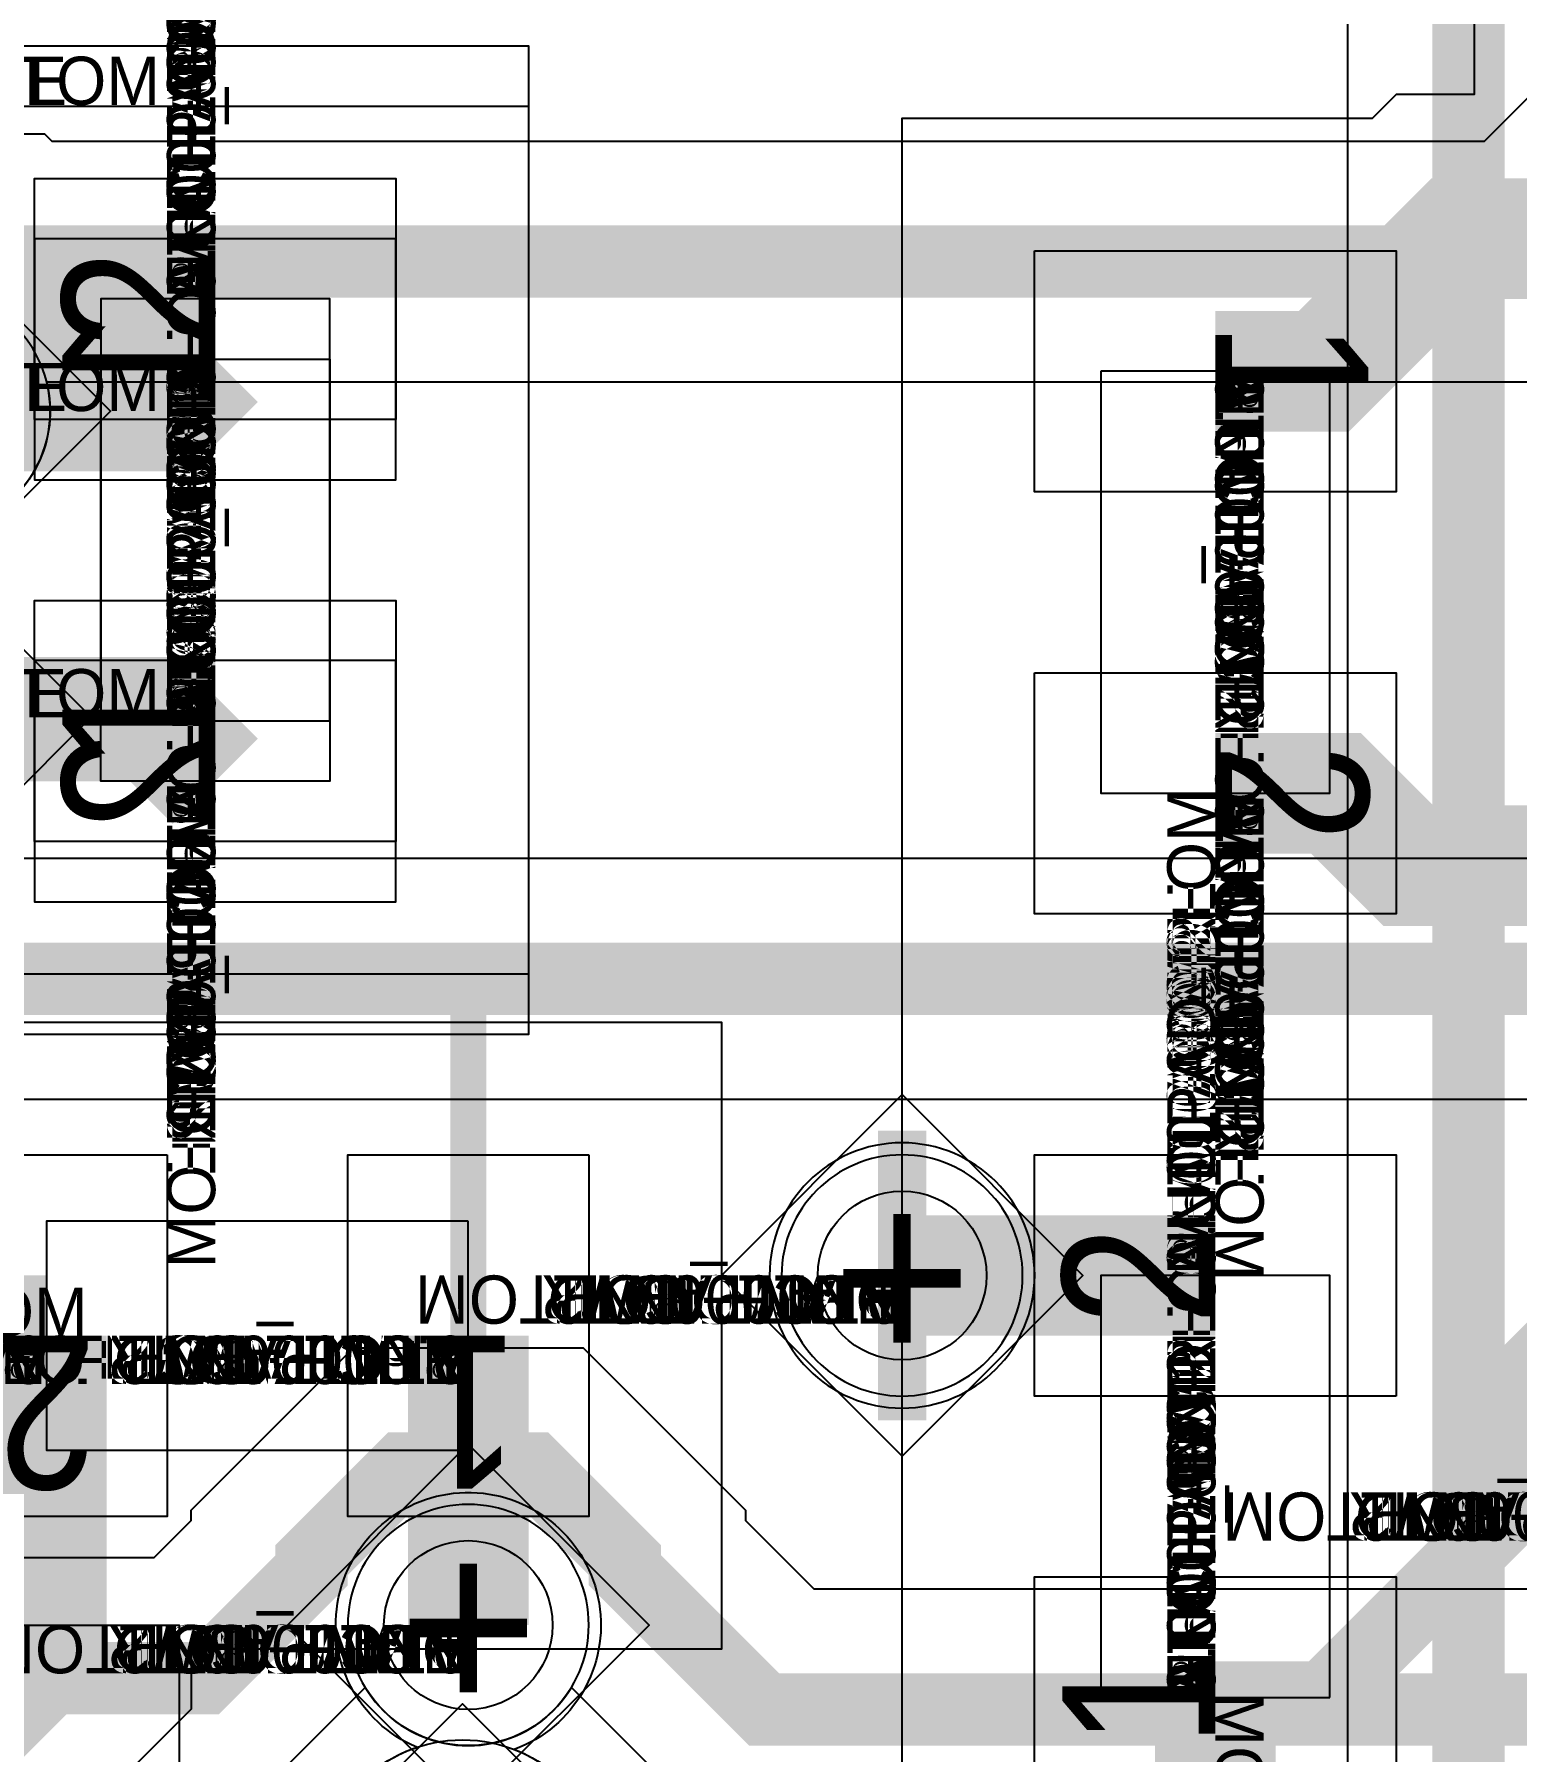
# Model space of a CAD drawing. Extents: x 0 to 323, y 0 to 320.
# Drawn here: x 57.11 to 63.26, y 179.68 to 186.8 of the extents above; entities that cross this region are included whole.
import ezdxf
from ezdxf.enums import TextEntityAlignment as Align

# ---------------------------------------------------------------- set-up
doc = ezdxf.new("R2010")
doc.units = 0
doc.header["$MEASUREMENT"] = 0
doc.layers.get('0').update_dxf_attribs({"linetype": 'CONTINUOUS'})
for name, color, linetype in [('CDN_FIGURES', 7, 'CONTINUOUS'), ('ETCH_BOTTOM', 7, 'CONTINUOUS'), ('ETCH_GND', 3, 'CONTINUOUS'), ('ETCH_INT1', 4, 'CONTINUOUS'), ('ETCH_INT2', 5, 'CONTINUOUS'), ('ETCH_PWR', 6, 'CONTINUOUS'), ('ETCH_TOP', 2, 'CONTINUOUS'), ('MANUFACTURING_NCLEGEND-1-6', 8, 'CONTINUOUS'), ('PACKAGE_GEOMETRY_ASSEMBLY_TOP', 11, 'CONTINUOUS'), ('PACKAGE_GEOMETRY_PIN_NUMBER', 9, 'CONTINUOUS')]:
    doc.layers.add(name, color=color, linetype=linetype)

# ---------------------------------------------------------------- blocks, each defined once
blk = doc.blocks.new('FIGURE_DIAMOND')
at = {"layer": 'CDN_FIGURES'}
blk.add_lwpolyline([(-0.5, 0), (0, 0.5), (0.5, 0), (0, -0.5)], close=True, dxfattribs=at)
blk = doc.blocks.new('PAD_INFO')
for tag in ['SHAPE_TYPE', 'PAD_HEIGHT', 'PAD_LAYER', 'PAD_TYPE', 'PAD_WIDTH']:
    blk.add_attdef(tag, (0, 0), '', height=0.2)
at = {"flags": 2}
blk.add_attdef('CDN_TYPE', (0, 0), '', height=0.2, dxfattribs=at)
blk = doc.blocks.new('DRILL_INFO')
at = {"flags": 2}
blk.add_attdef('CDN_TYPE', (0, 0), '', height=0.2, dxfattribs=at)
for tag in ['FSHAPE', 'FCHAR', 'DRILL_HEIGHT', 'DIAMETER', 'PLATED', 'DRILL_WIDTH']:
    blk.add_attdef(tag, (0, 0), '', height=0.2)
blk = doc.blocks.new('VIA0700X0300')
at = {"layer": 'ETCH_BOTTOM'}
blk.add_circle((0, 0), 0.35, dxfattribs=at)
at = {"layer": 'ETCH_GND'}
blk.add_circle((0, 0), 0.35, dxfattribs=at)
at = {"layer": 'ETCH_INT1'}
blk.add_circle((0, 0), 0.35, dxfattribs=at)
at = {"layer": 'ETCH_INT2'}
blk.add_circle((0, 0), 0.35, dxfattribs=at)
at = {"layer": 'ETCH_PWR'}
blk.add_circle((0, 0), 0.35, dxfattribs=at)
at = {"layer": 'ETCH_TOP'}
blk.add_circle((0, 0), 0.35, dxfattribs=at)
ref = blk.add_blockref('PAD_INFO', (0, 0))
ref.add_attrib('PAD_LAYER', 'ETCH_TOP', (0, 0), dxfattribs={"height": 0.2})
ref.add_attrib('SHAPE_TYPE', 'NULL', (0, 0), dxfattribs={"height": 0.2})
ref.add_attrib('PAD_TYPE', 'ANTIPAD', (0, 0), dxfattribs={"height": 0.2})
ref.add_attrib('PAD_WIDTH', '0.000000', (0, 0), dxfattribs={"height": 0.2})
ref.add_attrib('PAD_HEIGHT', '0.000000', (0, 0), dxfattribs={"height": 0.2})
ref = blk.add_blockref('PAD_INFO', (0, 0))
ref.add_attrib('PAD_LAYER', 'ETCH_GND', (0, 0), dxfattribs={"height": 0.2})
ref.add_attrib('SHAPE_TYPE', 'NULL', (0, 0), dxfattribs={"height": 0.2})
ref.add_attrib('PAD_TYPE', 'ANTIPAD', (0, 0), dxfattribs={"height": 0.2})
ref.add_attrib('PAD_WIDTH', '0.000000', (0, 0), dxfattribs={"height": 0.2})
ref.add_attrib('PAD_HEIGHT', '0.000000', (0, 0), dxfattribs={"height": 0.2})
ref = blk.add_blockref('PAD_INFO', (0, 0))
ref.add_attrib('PAD_LAYER', 'ETCH_INT1', (0, 0), dxfattribs={"height": 0.2})
ref.add_attrib('SHAPE_TYPE', 'NULL', (0, 0), dxfattribs={"height": 0.2})
ref.add_attrib('PAD_TYPE', 'ANTIPAD', (0, 0), dxfattribs={"height": 0.2})
ref.add_attrib('PAD_WIDTH', '0.000000', (0, 0), dxfattribs={"height": 0.2})
ref.add_attrib('PAD_HEIGHT', '0.000000', (0, 0), dxfattribs={"height": 0.2})
ref = blk.add_blockref('PAD_INFO', (0, 0))
ref.add_attrib('PAD_LAYER', 'ETCH_INT2', (0, 0), dxfattribs={"height": 0.2})
ref.add_attrib('SHAPE_TYPE', 'NULL', (0, 0), dxfattribs={"height": 0.2})
ref.add_attrib('PAD_TYPE', 'ANTIPAD', (0, 0), dxfattribs={"height": 0.2})
ref.add_attrib('PAD_WIDTH', '0.000000', (0, 0), dxfattribs={"height": 0.2})
ref.add_attrib('PAD_HEIGHT', '0.000000', (0, 0), dxfattribs={"height": 0.2})
ref = blk.add_blockref('PAD_INFO', (0, 0))
ref.add_attrib('PAD_LAYER', 'ETCH_PWR', (0, 0), dxfattribs={"height": 0.2})
ref.add_attrib('SHAPE_TYPE', 'NULL', (0, 0), dxfattribs={"height": 0.2})
ref.add_attrib('PAD_TYPE', 'ANTIPAD', (0, 0), dxfattribs={"height": 0.2})
ref.add_attrib('PAD_WIDTH', '0.000000', (0, 0), dxfattribs={"height": 0.2})
ref.add_attrib('PAD_HEIGHT', '0.000000', (0, 0), dxfattribs={"height": 0.2})
ref = blk.add_blockref('PAD_INFO', (0, 0))
ref.add_attrib('PAD_LAYER', 'ETCH_BOTTOM', (0, 0), dxfattribs={"height": 0.2})
ref.add_attrib('SHAPE_TYPE', 'NULL', (0, 0), dxfattribs={"height": 0.2})
ref.add_attrib('PAD_TYPE', 'ANTIPAD', (0, 0), dxfattribs={"height": 0.2})
ref.add_attrib('PAD_WIDTH', '0.000000', (0, 0), dxfattribs={"height": 0.2})
ref.add_attrib('PAD_HEIGHT', '0.000000', (0, 0), dxfattribs={"height": 0.2})
ref = blk.add_blockref('PAD_INFO', (0, 0))
ref.add_attrib('PAD_LAYER', 'ETCH_TOP', (0, 0), dxfattribs={"height": 0.2})
ref.add_attrib('SHAPE_TYPE', 'NULL', (0, 0), dxfattribs={"height": 0.2})
ref.add_attrib('PAD_TYPE', 'THERMAL', (0, 0), dxfattribs={"height": 0.2})
ref.add_attrib('PAD_WIDTH', '0.000000', (0, 0), dxfattribs={"height": 0.2})
ref.add_attrib('PAD_HEIGHT', '0.000000', (0, 0), dxfattribs={"height": 0.2})
ref = blk.add_blockref('PAD_INFO', (0, 0))
ref.add_attrib('PAD_LAYER', 'ETCH_GND', (0, 0), dxfattribs={"height": 0.2})
ref.add_attrib('SHAPE_TYPE', 'NULL', (0, 0), dxfattribs={"height": 0.2})
ref.add_attrib('PAD_TYPE', 'THERMAL', (0, 0), dxfattribs={"height": 0.2})
ref.add_attrib('PAD_WIDTH', '0.000000', (0, 0), dxfattribs={"height": 0.2})
ref.add_attrib('PAD_HEIGHT', '0.000000', (0, 0), dxfattribs={"height": 0.2})
ref = blk.add_blockref('PAD_INFO', (0, 0))
ref.add_attrib('PAD_LAYER', 'ETCH_INT1', (0, 0), dxfattribs={"height": 0.2})
ref.add_attrib('SHAPE_TYPE', 'NULL', (0, 0), dxfattribs={"height": 0.2})
ref.add_attrib('PAD_TYPE', 'THERMAL', (0, 0), dxfattribs={"height": 0.2})
ref.add_attrib('PAD_WIDTH', '0.000000', (0, 0), dxfattribs={"height": 0.2})
ref.add_attrib('PAD_HEIGHT', '0.000000', (0, 0), dxfattribs={"height": 0.2})
ref = blk.add_blockref('PAD_INFO', (0, 0))
ref.add_attrib('PAD_LAYER', 'ETCH_INT2', (0, 0), dxfattribs={"height": 0.2})
ref.add_attrib('SHAPE_TYPE', 'NULL', (0, 0), dxfattribs={"height": 0.2})
ref.add_attrib('PAD_TYPE', 'THERMAL', (0, 0), dxfattribs={"height": 0.2})
ref.add_attrib('PAD_WIDTH', '0.000000', (0, 0), dxfattribs={"height": 0.2})
ref.add_attrib('PAD_HEIGHT', '0.000000', (0, 0), dxfattribs={"height": 0.2})
ref = blk.add_blockref('PAD_INFO', (0, 0))
ref.add_attrib('PAD_LAYER', 'ETCH_PWR', (0, 0), dxfattribs={"height": 0.2})
ref.add_attrib('SHAPE_TYPE', 'NULL', (0, 0), dxfattribs={"height": 0.2})
ref.add_attrib('PAD_TYPE', 'THERMAL', (0, 0), dxfattribs={"height": 0.2})
ref.add_attrib('PAD_WIDTH', '0.000000', (0, 0), dxfattribs={"height": 0.2})
ref.add_attrib('PAD_HEIGHT', '0.000000', (0, 0), dxfattribs={"height": 0.2})
ref = blk.add_blockref('PAD_INFO', (0, 0))
ref.add_attrib('PAD_LAYER', 'ETCH_BOTTOM', (0, 0), dxfattribs={"height": 0.2})
ref.add_attrib('SHAPE_TYPE', 'NULL', (0, 0), dxfattribs={"height": 0.2})
ref.add_attrib('PAD_TYPE', 'THERMAL', (0, 0), dxfattribs={"height": 0.2})
ref.add_attrib('PAD_WIDTH', '0.000000', (0, 0), dxfattribs={"height": 0.2})
ref.add_attrib('PAD_HEIGHT', '0.000000', (0, 0), dxfattribs={"height": 0.2})
ref = blk.add_blockref('PAD_INFO', (0, 0))
ref.add_attrib('PAD_LAYER', 'ETCH_TOP', (0, 0), dxfattribs={"height": 0.2})
ref.add_attrib('SHAPE_TYPE', 'CIRCLE', (0, 0), dxfattribs={"height": 0.2})
ref.add_attrib('PAD_TYPE', 'REGULAR', (0, 0), dxfattribs={"height": 0.2})
ref.add_attrib('PAD_WIDTH', '0.700000', (0, 0), dxfattribs={"height": 0.2})
ref.add_attrib('PAD_HEIGHT', '0.700000', (0, 0), dxfattribs={"height": 0.2})
ref = blk.add_blockref('PAD_INFO', (0, 0))
ref.add_attrib('PAD_LAYER', 'ETCH_GND', (0, 0), dxfattribs={"height": 0.2})
ref.add_attrib('SHAPE_TYPE', 'CIRCLE', (0, 0), dxfattribs={"height": 0.2})
ref.add_attrib('PAD_TYPE', 'REGULAR', (0, 0), dxfattribs={"height": 0.2})
ref.add_attrib('PAD_WIDTH', '0.700000', (0, 0), dxfattribs={"height": 0.2})
ref.add_attrib('PAD_HEIGHT', '0.700000', (0, 0), dxfattribs={"height": 0.2})
ref = blk.add_blockref('PAD_INFO', (0, 0))
ref.add_attrib('PAD_LAYER', 'ETCH_INT1', (0, 0), dxfattribs={"height": 0.2})
ref.add_attrib('SHAPE_TYPE', 'CIRCLE', (0, 0), dxfattribs={"height": 0.2})
ref.add_attrib('PAD_TYPE', 'REGULAR', (0, 0), dxfattribs={"height": 0.2})
ref.add_attrib('PAD_WIDTH', '0.700000', (0, 0), dxfattribs={"height": 0.2})
ref.add_attrib('PAD_HEIGHT', '0.700000', (0, 0), dxfattribs={"height": 0.2})
ref = blk.add_blockref('PAD_INFO', (0, 0))
ref.add_attrib('PAD_LAYER', 'ETCH_INT2', (0, 0), dxfattribs={"height": 0.2})
ref.add_attrib('SHAPE_TYPE', 'CIRCLE', (0, 0), dxfattribs={"height": 0.2})
ref.add_attrib('PAD_TYPE', 'REGULAR', (0, 0), dxfattribs={"height": 0.2})
ref.add_attrib('PAD_WIDTH', '0.700000', (0, 0), dxfattribs={"height": 0.2})
ref.add_attrib('PAD_HEIGHT', '0.700000', (0, 0), dxfattribs={"height": 0.2})
ref = blk.add_blockref('PAD_INFO', (0, 0))
ref.add_attrib('PAD_LAYER', 'ETCH_PWR', (0, 0), dxfattribs={"height": 0.2})
ref.add_attrib('SHAPE_TYPE', 'CIRCLE', (0, 0), dxfattribs={"height": 0.2})
ref.add_attrib('PAD_TYPE', 'REGULAR', (0, 0), dxfattribs={"height": 0.2})
ref.add_attrib('PAD_WIDTH', '0.700000', (0, 0), dxfattribs={"height": 0.2})
ref.add_attrib('PAD_HEIGHT', '0.700000', (0, 0), dxfattribs={"height": 0.2})
ref = blk.add_blockref('PAD_INFO', (0, 0))
ref.add_attrib('PAD_LAYER', 'ETCH_BOTTOM', (0, 0), dxfattribs={"height": 0.2})
ref.add_attrib('SHAPE_TYPE', 'CIRCLE', (0, 0), dxfattribs={"height": 0.2})
ref.add_attrib('PAD_TYPE', 'REGULAR', (0, 0), dxfattribs={"height": 0.2})
ref.add_attrib('PAD_WIDTH', '0.700000', (0, 0), dxfattribs={"height": 0.2})
ref.add_attrib('PAD_HEIGHT', '0.700000', (0, 0), dxfattribs={"height": 0.2})
ref = blk.add_blockref('DRILL_INFO', (0, 0))
ref.add_attrib('DIAMETER', '0.300000', (0, 0), dxfattribs={"height": 0.2})
ref.add_attrib('PLATED', 'PLATED', (0, 0), dxfattribs={"height": 0.2})
ref.add_attrib('FSHAPE', 'DIAMOND', (0, 0), dxfattribs={"height": 0.2})
ref.add_attrib('FCHAR', '+', (0, 0), dxfattribs={"height": 0.2})
ref.add_attrib('DRILL_WIDTH', '1.500000', (0, 0), dxfattribs={"height": 0.2})
ref.add_attrib('DRILL_HEIGHT', '1.500000', (0, 0), dxfattribs={"height": 0.2})
for tag in ['CDN_TYPE', 'PIN']:
    blk.add_attdef(tag, (0, 0), '', height=0.2)
at = {"flags": 2}
for tag in ['PSTKNAME', 'BBV']:
    blk.add_attdef(tag, (0, 0), '', height=0.2, dxfattribs=at)
blk = doc.blocks.new('RC1000X1500TS')
at = {"layer": 'ETCH_TOP'}
blk.add_lwpolyline([(-0.5, -0.75), (-0.5, 0.75), (0.5, 0.75), (0.5, -0.75)], close=True, dxfattribs=at)
ref = blk.add_blockref('PAD_INFO', (0, 0))
ref.add_attrib('PAD_LAYER', 'ETCH_TOP', (0, 0), dxfattribs={"height": 0.2})
ref.add_attrib('SHAPE_TYPE', 'NULL', (0, 0), dxfattribs={"height": 0.2})
ref.add_attrib('PAD_TYPE', 'ANTIPAD', (0, 0), dxfattribs={"height": 0.2})
ref.add_attrib('PAD_WIDTH', '0.000000', (0, 0), dxfattribs={"height": 0.2})
ref.add_attrib('PAD_HEIGHT', '0.000000', (0, 0), dxfattribs={"height": 0.2})
ref = blk.add_blockref('PAD_INFO', (0, 0))
ref.add_attrib('PAD_LAYER', 'ETCH_GND', (0, 0), dxfattribs={"height": 0.2})
ref.add_attrib('SHAPE_TYPE', 'NULL', (0, 0), dxfattribs={"height": 0.2})
ref.add_attrib('PAD_TYPE', 'ANTIPAD', (0, 0), dxfattribs={"height": 0.2})
ref.add_attrib('PAD_WIDTH', '0.000000', (0, 0), dxfattribs={"height": 0.2})
ref.add_attrib('PAD_HEIGHT', '0.000000', (0, 0), dxfattribs={"height": 0.2})
ref = blk.add_blockref('PAD_INFO', (0, 0))
ref.add_attrib('PAD_LAYER', 'ETCH_INT1', (0, 0), dxfattribs={"height": 0.2})
ref.add_attrib('SHAPE_TYPE', 'NULL', (0, 0), dxfattribs={"height": 0.2})
ref.add_attrib('PAD_TYPE', 'ANTIPAD', (0, 0), dxfattribs={"height": 0.2})
ref.add_attrib('PAD_WIDTH', '0.000000', (0, 0), dxfattribs={"height": 0.2})
ref.add_attrib('PAD_HEIGHT', '0.000000', (0, 0), dxfattribs={"height": 0.2})
ref = blk.add_blockref('PAD_INFO', (0, 0))
ref.add_attrib('PAD_LAYER', 'ETCH_INT2', (0, 0), dxfattribs={"height": 0.2})
ref.add_attrib('SHAPE_TYPE', 'NULL', (0, 0), dxfattribs={"height": 0.2})
ref.add_attrib('PAD_TYPE', 'ANTIPAD', (0, 0), dxfattribs={"height": 0.2})
ref.add_attrib('PAD_WIDTH', '0.000000', (0, 0), dxfattribs={"height": 0.2})
ref.add_attrib('PAD_HEIGHT', '0.000000', (0, 0), dxfattribs={"height": 0.2})
ref = blk.add_blockref('PAD_INFO', (0, 0))
ref.add_attrib('PAD_LAYER', 'ETCH_PWR', (0, 0), dxfattribs={"height": 0.2})
ref.add_attrib('SHAPE_TYPE', 'NULL', (0, 0), dxfattribs={"height": 0.2})
ref.add_attrib('PAD_TYPE', 'ANTIPAD', (0, 0), dxfattribs={"height": 0.2})
ref.add_attrib('PAD_WIDTH', '0.000000', (0, 0), dxfattribs={"height": 0.2})
ref.add_attrib('PAD_HEIGHT', '0.000000', (0, 0), dxfattribs={"height": 0.2})
ref = blk.add_blockref('PAD_INFO', (0, 0))
ref.add_attrib('PAD_LAYER', 'ETCH_BOTTOM', (0, 0), dxfattribs={"height": 0.2})
ref.add_attrib('SHAPE_TYPE', 'NULL', (0, 0), dxfattribs={"height": 0.2})
ref.add_attrib('PAD_TYPE', 'ANTIPAD', (0, 0), dxfattribs={"height": 0.2})
ref.add_attrib('PAD_WIDTH', '0.000000', (0, 0), dxfattribs={"height": 0.2})
ref.add_attrib('PAD_HEIGHT', '0.000000', (0, 0), dxfattribs={"height": 0.2})
ref = blk.add_blockref('PAD_INFO', (0, 0))
ref.add_attrib('PAD_LAYER', 'ETCH_TOP', (0, 0), dxfattribs={"height": 0.2})
ref.add_attrib('SHAPE_TYPE', 'NULL', (0, 0), dxfattribs={"height": 0.2})
ref.add_attrib('PAD_TYPE', 'THERMAL', (0, 0), dxfattribs={"height": 0.2})
ref.add_attrib('PAD_WIDTH', '0.000000', (0, 0), dxfattribs={"height": 0.2})
ref.add_attrib('PAD_HEIGHT', '0.000000', (0, 0), dxfattribs={"height": 0.2})
ref = blk.add_blockref('PAD_INFO', (0, 0))
ref.add_attrib('PAD_LAYER', 'ETCH_GND', (0, 0), dxfattribs={"height": 0.2})
ref.add_attrib('SHAPE_TYPE', 'NULL', (0, 0), dxfattribs={"height": 0.2})
ref.add_attrib('PAD_TYPE', 'THERMAL', (0, 0), dxfattribs={"height": 0.2})
ref.add_attrib('PAD_WIDTH', '0.000000', (0, 0), dxfattribs={"height": 0.2})
ref.add_attrib('PAD_HEIGHT', '0.000000', (0, 0), dxfattribs={"height": 0.2})
ref = blk.add_blockref('PAD_INFO', (0, 0))
ref.add_attrib('PAD_LAYER', 'ETCH_INT1', (0, 0), dxfattribs={"height": 0.2})
ref.add_attrib('SHAPE_TYPE', 'NULL', (0, 0), dxfattribs={"height": 0.2})
ref.add_attrib('PAD_TYPE', 'THERMAL', (0, 0), dxfattribs={"height": 0.2})
ref.add_attrib('PAD_WIDTH', '0.000000', (0, 0), dxfattribs={"height": 0.2})
ref.add_attrib('PAD_HEIGHT', '0.000000', (0, 0), dxfattribs={"height": 0.2})
ref = blk.add_blockref('PAD_INFO', (0, 0))
ref.add_attrib('PAD_LAYER', 'ETCH_INT2', (0, 0), dxfattribs={"height": 0.2})
ref.add_attrib('SHAPE_TYPE', 'NULL', (0, 0), dxfattribs={"height": 0.2})
ref.add_attrib('PAD_TYPE', 'THERMAL', (0, 0), dxfattribs={"height": 0.2})
ref.add_attrib('PAD_WIDTH', '0.000000', (0, 0), dxfattribs={"height": 0.2})
ref.add_attrib('PAD_HEIGHT', '0.000000', (0, 0), dxfattribs={"height": 0.2})
ref = blk.add_blockref('PAD_INFO', (0, 0))
ref.add_attrib('PAD_LAYER', 'ETCH_PWR', (0, 0), dxfattribs={"height": 0.2})
ref.add_attrib('SHAPE_TYPE', 'NULL', (0, 0), dxfattribs={"height": 0.2})
ref.add_attrib('PAD_TYPE', 'THERMAL', (0, 0), dxfattribs={"height": 0.2})
ref.add_attrib('PAD_WIDTH', '0.000000', (0, 0), dxfattribs={"height": 0.2})
ref.add_attrib('PAD_HEIGHT', '0.000000', (0, 0), dxfattribs={"height": 0.2})
ref = blk.add_blockref('PAD_INFO', (0, 0))
ref.add_attrib('PAD_LAYER', 'ETCH_BOTTOM', (0, 0), dxfattribs={"height": 0.2})
ref.add_attrib('SHAPE_TYPE', 'NULL', (0, 0), dxfattribs={"height": 0.2})
ref.add_attrib('PAD_TYPE', 'THERMAL', (0, 0), dxfattribs={"height": 0.2})
ref.add_attrib('PAD_WIDTH', '0.000000', (0, 0), dxfattribs={"height": 0.2})
ref.add_attrib('PAD_HEIGHT', '0.000000', (0, 0), dxfattribs={"height": 0.2})
ref = blk.add_blockref('PAD_INFO', (0, 0))
ref.add_attrib('PAD_LAYER', 'ETCH_GND', (0, 0), dxfattribs={"height": 0.2})
ref.add_attrib('SHAPE_TYPE', 'NULL', (0, 0), dxfattribs={"height": 0.2})
ref.add_attrib('PAD_TYPE', 'REGULAR', (0, 0), dxfattribs={"height": 0.2})
ref.add_attrib('PAD_WIDTH', '0.000000', (0, 0), dxfattribs={"height": 0.2})
ref.add_attrib('PAD_HEIGHT', '0.000000', (0, 0), dxfattribs={"height": 0.2})
ref = blk.add_blockref('PAD_INFO', (0, 0))
ref.add_attrib('PAD_LAYER', 'ETCH_INT1', (0, 0), dxfattribs={"height": 0.2})
ref.add_attrib('SHAPE_TYPE', 'NULL', (0, 0), dxfattribs={"height": 0.2})
ref.add_attrib('PAD_TYPE', 'REGULAR', (0, 0), dxfattribs={"height": 0.2})
ref.add_attrib('PAD_WIDTH', '0.000000', (0, 0), dxfattribs={"height": 0.2})
ref.add_attrib('PAD_HEIGHT', '0.000000', (0, 0), dxfattribs={"height": 0.2})
ref = blk.add_blockref('PAD_INFO', (0, 0))
ref.add_attrib('PAD_LAYER', 'ETCH_INT2', (0, 0), dxfattribs={"height": 0.2})
ref.add_attrib('SHAPE_TYPE', 'NULL', (0, 0), dxfattribs={"height": 0.2})
ref.add_attrib('PAD_TYPE', 'REGULAR', (0, 0), dxfattribs={"height": 0.2})
ref.add_attrib('PAD_WIDTH', '0.000000', (0, 0), dxfattribs={"height": 0.2})
ref.add_attrib('PAD_HEIGHT', '0.000000', (0, 0), dxfattribs={"height": 0.2})
ref = blk.add_blockref('PAD_INFO', (0, 0))
ref.add_attrib('PAD_LAYER', 'ETCH_PWR', (0, 0), dxfattribs={"height": 0.2})
ref.add_attrib('SHAPE_TYPE', 'NULL', (0, 0), dxfattribs={"height": 0.2})
ref.add_attrib('PAD_TYPE', 'REGULAR', (0, 0), dxfattribs={"height": 0.2})
ref.add_attrib('PAD_WIDTH', '0.000000', (0, 0), dxfattribs={"height": 0.2})
ref.add_attrib('PAD_HEIGHT', '0.000000', (0, 0), dxfattribs={"height": 0.2})
ref = blk.add_blockref('PAD_INFO', (0, 0))
ref.add_attrib('PAD_LAYER', 'ETCH_BOTTOM', (0, 0), dxfattribs={"height": 0.2})
ref.add_attrib('SHAPE_TYPE', 'NULL', (0, 0), dxfattribs={"height": 0.2})
ref.add_attrib('PAD_TYPE', 'REGULAR', (0, 0), dxfattribs={"height": 0.2})
ref.add_attrib('PAD_WIDTH', '0.000000', (0, 0), dxfattribs={"height": 0.2})
ref.add_attrib('PAD_HEIGHT', '0.000000', (0, 0), dxfattribs={"height": 0.2})
ref = blk.add_blockref('DRILL_INFO', (0, 0))
ref.add_attrib('DIAMETER', '0.000000', (0, 0), dxfattribs={"height": 0.2})
ref.add_attrib('PLATED', 'PLATED', (0, 0), dxfattribs={"height": 0.2})
ref.add_attrib('FSHAPE', 'NULL', (0, 0), dxfattribs={"height": 0.2})
ref.add_attrib('DRILL_WIDTH', '0.000000', (0, 0), dxfattribs={"height": 0.2})
ref.add_attrib('DRILL_HEIGHT', '0.000000', (0, 0), dxfattribs={"height": 0.2})
ref = blk.add_blockref('PAD_INFO', (0, 0))
ref.add_attrib('PAD_LAYER', 'ETCH_TOP', (0, 0), dxfattribs={"height": 0.2})
ref.add_attrib('SHAPE_TYPE', 'RECTANGLE', (0, 0), dxfattribs={"height": 0.2})
ref.add_attrib('PAD_TYPE', 'REGULAR', (0, 0), dxfattribs={"height": 0.2})
ref.add_attrib('PAD_WIDTH', '1.000000', (0, 0), dxfattribs={"height": 0.2})
ref.add_attrib('PAD_HEIGHT', '1.500000', (0, 0), dxfattribs={"height": 0.2})
for tag in ['CDN_TYPE', 'PIN']:
    blk.add_attdef(tag, (0, 0), '', height=0.2)
at = {"flags": 2}
for tag in ['PSTKNAME', 'BBV']:
    blk.add_attdef(tag, (0, 0), '', height=0.2, dxfattribs=at)
blk = doc.blocks.new('F56')
at = {"layer": 'PACKAGE_GEOMETRY_ASSEMBLY_TOP'}
blk.add_lwpolyline([(0, -0.475), (1.75, -0.475), (1.75, 0.475), (0, 0.475)], close=True, dxfattribs=at)
at = {"layer": 'ETCH_TOP'}
ref = blk.add_blockref('RC1000X1500TS', (0, 0), dxfattribs=at)
ref.add_attrib('CDN_TYPE', 'PIN', (0, 0), dxfattribs={"height": 0.2})
ref.add_attrib('PIN', '1', (0, 0), dxfattribs={"height": 0.2})
ref = blk.add_blockref('RC1000X1500TS', (1.75, 0), dxfattribs=at)
ref.add_attrib('CDN_TYPE', 'PIN', (0, 0), dxfattribs={"height": 0.2})
ref.add_attrib('PIN', '2', (0, 0), dxfattribs={"height": 0.2})
at = {"flags": 2}
for tag in ['SYMBOL_TYPE', 'CDN_TYPE', 'REFDES']:
    blk.add_attdef(tag, (0, 0), '', height=0.2, dxfattribs=at)
blk = doc.blocks.new('RC1250X0760TS')
ref = blk.add_blockref('PAD_INFO', (0, 0))
ref.add_attrib('PAD_LAYER', 'ETCH_BOTTOM', (0, 0), dxfattribs={"height": 0.2})
ref.add_attrib('SHAPE_TYPE', 'NULL', (0, 0), dxfattribs={"height": 0.2})
ref.add_attrib('PAD_TYPE', 'ANTIPAD', (0, 0), dxfattribs={"height": 0.2})
ref.add_attrib('PAD_WIDTH', '0.000000', (0, 0), dxfattribs={"height": 0.2})
ref.add_attrib('PAD_HEIGHT', '0.000000', (0, 0), dxfattribs={"height": 0.2})
ref = blk.add_blockref('PAD_INFO', (0, 0))
ref.add_attrib('PAD_LAYER', 'ETCH_BOTTOM', (0, 0), dxfattribs={"height": 0.2})
ref.add_attrib('SHAPE_TYPE', 'NULL', (0, 0), dxfattribs={"height": 0.2})
ref.add_attrib('PAD_TYPE', 'THERMAL', (0, 0), dxfattribs={"height": 0.2})
ref.add_attrib('PAD_WIDTH', '0.000000', (0, 0), dxfattribs={"height": 0.2})
ref.add_attrib('PAD_HEIGHT', '0.000000', (0, 0), dxfattribs={"height": 0.2})
ref = blk.add_blockref('PAD_INFO', (0, 0))
ref.add_attrib('PAD_LAYER', 'ETCH_TOP', (0, 0), dxfattribs={"height": 0.2})
ref.add_attrib('SHAPE_TYPE', 'RECTANGLE', (0, 0), dxfattribs={"height": 0.2})
ref.add_attrib('PAD_TYPE', 'REGULAR', (0, 0), dxfattribs={"height": 0.2})
ref.add_attrib('PAD_WIDTH', '1.250000', (0, 0), dxfattribs={"height": 0.2})
ref.add_attrib('PAD_HEIGHT', '0.760000', (0, 0), dxfattribs={"height": 0.2})
ref = blk.add_blockref('PAD_INFO', (0, 0))
ref.add_attrib('PAD_LAYER', 'ETCH_BOTTOM', (0, 0), dxfattribs={"height": 0.2})
ref.add_attrib('SHAPE_TYPE', 'NULL', (0, 0), dxfattribs={"height": 0.2})
ref.add_attrib('PAD_TYPE', 'REGULAR', (0, 0), dxfattribs={"height": 0.2})
ref.add_attrib('PAD_WIDTH', '0.000000', (0, 0), dxfattribs={"height": 0.2})
ref.add_attrib('PAD_HEIGHT', '0.000000', (0, 0), dxfattribs={"height": 0.2})
for tag in ['CDN_TYPE', 'PIN']:
    blk.add_attdef(tag, (0, 0), '', height=0.2)
at = {"flags": 2}
for tag in ['PSTKNAME', 'BBV']:
    blk.add_attdef(tag, (0, 0), '', height=0.2, dxfattribs=at)
blk = doc.blocks.new('SO-24W')
at = {"layer": 'ETCH_TOP'}
for p in [(4.75, -6.985), (4.75, -4.445), (4.75, -5.715)]:
    blk.add_blockref('RC1250X0760TS', p, dxfattribs=at)
at = {"flags": 2}
for tag in ['SYMBOL_TYPE', 'CDN_TYPE', 'REFDES']:
    blk.add_attdef(tag, (0, 0), '', height=0.2, dxfattribs=at)

msp = doc.modelspace()

# ---------------------------------------------------------------- linework, layer by layer
at = {"layer": 'ETCH_BOTTOM'}
for points, format in [([(59.1195, 203.6124, 0.3, 0.3, 0), (59.1195, 201.2486, 0.3, 0.3, 0), (63.0626, 197.3055, 0.3, 0.3, 0), (63.0626, 175.3555, 0.3, 0.3, 0), (59.4626, 171.7555, 0.3, 0.3, 0)], "xyseb"), ([(55.1125, 180.2056), (57.7127, 180.2056), (57.7127, 179.2056), (58.2939, 179.2056, -0.287925), (58.6995, 179.6984, -5.256326), (59.1034, 179.6895, -0.276117), (59.4843, 179.2056), (60.2127, 179.2056), (60.2127, 178.2375, -0.251187), (60.7125, 178.5056), (60.7125, 178.9556), (62.5625, 178.9556), (62.5625, 197.0984)], "xyb"), ([(56.6776, 185.2405, 0.5, 0.5, 0), (57.6476, 185.2405, 0.5, 0.5, 0), (57.8626, 185.4555, 0.5, 0.5, 0)], "xyseb"), ([(56.5976, 183.9705, 0.5, 0.5, 0), (57.5976, 183.9705, 0.5, 0.5, 0), (57.8626, 183.7055, 0.5, 0.5, 0)], "xyseb"), ([(60.7126, 181.6555, 0.2, 0.2, 0), (60.7126, 182.2563, 0.2, 0.2, 0)], "xyseb"), ([(60.7126, 181.0547, 0.2, 0.2, 0), (60.7126, 181.6555, 0.2, 0.2, 0)], "xyseb"), ([(58.9126, 180.2055, 0.2, 0.2, 0), (58.9126, 180.8063, 0.2, 0.2, 0)], "xyseb")]:
    msp.add_lwpolyline(points, format=format, dxfattribs=at)
msp.add_lwpolyline([(56.5625, 186.5056), (59.1627, 186.5056), (59.1627, 182.6554), (56.5625, 182.6554)], dxfattribs=at)
msp.add_lwpolyline([(61.2627, 181.6555, 1), (60.1625, 181.6555, 1)], format="xyb", close=True, dxfattribs=at)
at = {"layer": 'ETCH_GND'}
msp.add_lwpolyline([(57.1777, 185.2405, 1), (56.1775, 185.2405, 1)], format="xyb", close=True, dxfattribs=at)
at = {"layer": 'ETCH_INT1'}
for points in [[(57.1777, 185.2405, 1), (56.1775, 185.2405, 1)], [(61.2127, 181.6555, 1), (60.2125, 181.6555, 1)], [(59.4127, 180.2055, 1), (58.4125, 180.2055, 1)]]:
    msp.add_lwpolyline(points, format="xyb", close=True, dxfattribs=at)
at = {"layer": 'ETCH_INT2'}
for points, format in [([(95.2626, 222.6055, 0.3, 0.3, 0), (95.2626, 219.0055, 0.3, 0.3, 0), (73.3126, 197.0555, 0.3, 0.3, 0), (73.3126, 195.8362, 0.3, 0.3, 0), (63.3369, 185.8605, 0.3, 0.3, 0), (56.9769, 185.8605, 0.3, 0.3, 0), (56.9469, 185.8905, 0.3, 0.3, 0), (56.4083, 185.8905, 0.3, 0.3, 0), (56.0276, 185.5098, 0.3, 0.3, 0), (56.0276, 185.4674, 0.3, 0.3, 0), (55.6957, 185.1355, 0.3, 0.3, 0), (36.4119, 185.1355, 0.3, 0.3, 0), (36.3819, 185.1055, 0.3, 0.3, 0), (35.8433, 185.1055, 0.3, 0.3, 0), (35.5033, 185.4455, 0.3, 0.3, 0), (16.0126, 185.4455, 0.3, 0.3, 0)], "xyseb"), ([(56.2012, 186.3906), (57.154, 186.3906), (57.184, 186.3606), (63.1298, 186.3606), (72.4313, 195.6621, -0.915475), (72.8125, 196.5826), (72.8125, 196.9089, -2.206059), (73.1373, 197.5874), (94.7625, 219.2126)], "xyb"), ([(87.9655, 211.0011), (73.8127, 196.8484), (73.8127, 195.6291), (63.544, 185.3604), (57.1631, 185.3604, -0.859737), (56.2495, 184.982)], "xyb"), ([(42.109, 183.3856), (64.8271, 183.3856, -1.277006), (65.7981, 183.3856), (75.1162, 183.3856), (75.5362, 183.8056), (76.489, 183.8056), (76.519, 183.7756), (81.8486, 183.7756), (82.2125, 184.1395), (82.2125, 184.1819), (82.7397, 184.7091, -0.098973), (82.9028, 184.8179, -0.077716), (83.0422, 184.8846, -0.995104), (83.8803, 185.4305), (89.6625, 191.2126)], "xyb"), ([(16.0126, 182.9055, 0.3, 0.3, 0), (40.4433, 182.9055, 0.3, 0.3, 0), (40.8933, 183.3555, 0.3, 0.3, 0), (41.4319, 183.3555, 0.3, 0.3, 0), (41.9019, 182.8855, 0.3, 0.3, 0), (65.0133, 182.8855, 0.3, 0.3, 0), (65.0433, 182.8555, 0.3, 0.3, 0), (65.5819, 182.8555, 0.3, 0.3, 0), (65.6119, 182.8855, 0.3, 0.3, 0), (75.3233, 182.8855, 0.3, 0.3, 0), (75.7433, 183.3055, 0.3, 0.3, 0), (76.2819, 183.3055, 0.3, 0.3, 0), (76.3119, 183.2755, 0.3, 0.3, 0), (82.0557, 183.2755, 0.3, 0.3, 0), (82.7126, 183.9324, 0.3, 0.3, 0), (82.7126, 183.9748, 0.3, 0.3, 0), (83.0933, 184.3555, 0.3, 0.3, 0), (83.1357, 184.3555, 0.3, 0.3, 0), (83.1857, 184.4055, 0.3, 0.3, 0), (83.6319, 184.4055, 0.3, 0.3, 0), (84.1126, 184.8862, 0.3, 0.3, 0), (84.1126, 184.9555, 0.3, 0.3, 0), (90.1626, 191.0055, 0.3, 0.3, 0)], "xyseb"), ([(90.6627, 190.7984), (84.6127, 184.7484), (84.6127, 184.6791), (83.9855, 184.0519, -0.107868), (83.806, 183.9367, -0.969184), (82.9345, 183.447), (82.2628, 182.7754), (78.683, 182.7754, -1.424409), (77.7422, 182.7754), (76.4981, 182.7754, -0.887244), (75.5692, 182.4242), (75.5304, 182.3854), (65.819, 182.3854), (65.789, 182.3554), (64.8362, 182.3554), (64.8062, 182.3854), (41.6948, 182.3854)], "xyb"), ([(50.7981, 180.4856), (57.6086, 180.4856), (57.7625, 180.6395), (57.7625, 180.6819), (58.4362, 181.3556), (59.389, 181.3556), (60.0627, 180.6819), (60.0627, 180.6395), (60.3466, 180.3556), (63.7623, 180.3556, -2.997003), (64.3629, 180.3556), (67.4485, 180.3556, -70.921901), (67.4767, 180.3556), (69.665, 180.3556, -1.105297), (70.6602, 180.3556), (79.0286, 180.3556)], "xyb"), ([(50.6119, 179.9855, 0.3, 0.3, 0), (57.8157, 179.9855, 0.3, 0.3, 0), (58.2626, 180.4324, 0.3, 0.3, 0), (58.2626, 180.4748, 0.3, 0.3, 0), (58.6433, 180.8555, 0.3, 0.3, 0), (59.1819, 180.8555, 0.3, 0.3, 0), (59.5626, 180.4748, 0.3, 0.3, 0), (59.5626, 180.4324, 0.3, 0.3, 0), (60.1395, 179.8555, 0.3, 0.3, 0), (69.7933, 179.8555, 0.3, 0.3, 0), (69.8933, 179.7555, 0.3, 0.3, 0), (70.4319, 179.7555, 0.3, 0.3, 0), (70.5319, 179.8555, 0.3, 0.3, 0), (79.2357, 179.8555, 0.3, 0.3, 0), (79.7626, 180.3824, 0.3, 0.3, 0), (79.7626, 180.4248, 0.3, 0.3, 0), (80.1433, 180.8055, 0.3, 0.3, 0), (80.6819, 180.8055, 0.3, 0.3, 0), (81.0626, 180.4248, 0.3, 0.3, 0), (81.0626, 180.3824, 0.3, 0.3, 0), (81.4895, 179.9555, 0.3, 0.3, 0), (88.2933, 179.9555, 0.3, 0.3, 0)], "xyseb"), ([(88.1022, 179.4554), (81.2824, 179.4554), (80.8407, 179.897, -0.564335), (79.9845, 179.897), (79.4428, 179.3554), (78.171, 179.3554, -1.52703), (77.2542, 179.3554), (70.739, 179.3554), (70.639, 179.2554), (69.6862, 179.2554), (69.5862, 179.3554), (59.9324, 179.3554), (59.3407, 179.947, -0.564335), (58.4845, 179.947), (58.0228, 179.4854), (50.819, 179.4854)], "xyb")]:
    msp.add_lwpolyline(points, format=format, dxfattribs=at)
msp.add_lwpolyline([(61.2127, 181.6555, 1), (60.2125, 181.6555, 1)], format="xyb", close=True, dxfattribs=at)
at = {"layer": 'ETCH_PWR'}
for points in [[(57.1777, 185.2405, 1), (56.1775, 185.2405, 1)], [(61.2127, 181.6555, 1), (60.2125, 181.6555, 1)], [(59.4127, 180.2055, 1), (58.4125, 180.2055, 1)]]:
    msp.add_lwpolyline(points, format="xyb", close=True, dxfattribs=at)
at = {"layer": 'ETCH_TOP'}
for points, format in [([(60.7125, 171.3554), (60.7125, 175.7745, -0.774485), (60.7125, 176.9365), (60.7125, 177.3054, -1), (60.7125, 178.5056), (60.7125, 186.4556), (62.664, 186.4556), (62.764, 186.5556), (63.0875, 186.5556), (63.0875, 194.8554)], "xyb"), ([(64.2626, 185.9605, 0.5, 0.5, 0), (64.2576, 185.9555, 0.5, 0.5, 0), (63.0126, 185.9555, 0.5, 0.5, 0), (62.4626, 185.4055, 0.5, 0.5, 0), (62.0126, 185.4055, 0.5, 0.5, 0)], "xyseb"), ([(57.8626, 185.7055, 0.5, 0.5, 0), (57.1426, 185.7055, 0.5, 0.5, 0), (56.6776, 185.2405, 0.5, 0.5, 0)], "xyseb"), ([(57.8626, 183.9555, 0.5, 0.5, 0), (56.6126, 183.9555, 0.5, 0.5, 0), (56.5976, 183.9705, 0.5, 0.5, 0)], "xyseb"), ([(64.2626, 183.4205, 0.5, 0.5, 0), (64.1976, 183.3555, 0.5, 0.5, 0), (62.8126, 183.3555, 0.5, 0.5, 0), (62.5126, 183.6555, 0.5, 0.5, 0), (62.0126, 183.6555, 0.5, 0.5, 0)], "xyseb"), ([(58.9126, 181.4055, 0.15, 0.15, 0), (58.9126, 182.7563, 0.15, 0.15, 0)], "xyseb"), ([(54.1627, 182.7056), (59.9627, 182.7056), (59.9627, 180.1054), (57.7627, 180.1054), (57.7627, 179.8569), (57.2627, 179.3569), (57.2627, 177.1058, -0.23591), (57.6626, 177.3056), (57.704, 177.3056), (57.704, 178.9281), (58.289, 178.9281), (58.289, 179.129, -1), (59.4892, 179.129), (59.4892, 178.9281), (60.0742, 178.9281), (60.0742, 173.3829), (59.4351, 173.3829, -0.089583), (59.3134, 173.2077), (58.9369, 172.8312, -0.748487), (57.9262, 173.3829), (57.704, 173.3829), (57.704, 174.9204), (57.149, 174.9204), (56.0625, 176.0069)], "xyb"), ([(62.0126, 181.6555, 0.5, 0.5, 0), (60.7126, 181.6555, 0.5, 0.5, 0)], "xyseb"), ([(62.0126, 179.9055, 0.3, 0.3, 0), (62.4626, 179.9055, 0.3, 0.3, 0), (63.2126, 180.6555, 0.3, 0.3, 0), (63.2126, 181.1555, 0.3, 0.3, 0), (63.7126, 181.6555, 0.3, 0.3, 0), (64.7626, 181.6555, 0.3, 0.3, 0), (65.3626, 181.0555, 0.3, 0.3, 0), (65.3626, 179.4055, 0.3, 0.3, 0)], "xyseb"), ([(57.1626, 181.4055, 0.5, 0.5, 0), (55.3126, 181.4055, 0.5, 0.5, 0)], "xyseb"), ([(58.8891, 175.5205, 0.5, 0.5, 0), (57.3976, 175.5205, 0.5, 0.5, 0), (56.6626, 176.2555, 0.5, 0.5, 0), (56.6626, 179.6055, 0.5, 0.5, 0), (57.1626, 180.1055, 0.5, 0.5, 0), (57.1626, 181.4055, 0.5, 0.5, 0)], "xyseb"), ([(58.9126, 181.4055, 0.5, 0.5, 0), (58.9126, 180.2055, 0.5, 0.5, 0)], "xyseb"), ([(62.0126, 179.9055, 0.5, 0.5, 0), (62.0126, 177.9055, 0.5, 0.5, 0)], "xyseb")]:
    msp.add_lwpolyline(points, format=format, dxfattribs=at)
msp.add_lwpolyline([(56.7877, 186.7556), (59.1627, 186.7556), (59.1627, 182.9054), (56.5625, 182.9054)], dxfattribs=at)

# ---------------------------------------------------------------- block references
for name, p in [('SO-24W', (50.8626, 190.9555)), ('F56', (53.5626, 181.4055))]:
    msp.add_blockref(name, p)
for p, rotation in [((57.8626, 183.9555), 90), ((62.0126, 185.4055), 270), ((62.0126, 179.9055), 90), ((58.9126, 181.4055), 180)]:
    msp.add_blockref('F56', p, dxfattribs=dict(rotation=rotation))
at = {"xscale": -1}
for p, rotation in [((57.8626, 185.4555), 90), ((62.0126, 176.1555), 270)]:
    msp.add_blockref('F56', p, dxfattribs=dict(at, rotation=rotation))
at = {"layer": 'ETCH_TOP', "rotation": 180}
for p in [(60.7126, 181.6555), (64.0626, 180.7555), (58.9126, 180.2055)]:
    msp.add_blockref('VIA0700X0300', p, dxfattribs=at)
at = {"layer": 'MANUFACTURING_NCLEGEND-1-6', "xscale": 1.5, "yscale": 1.5}
for p in [(56.6776, 185.2405), (56.5976, 183.9705), (60.7126, 181.6555), (58.9126, 180.2055), (58.8891, 179.129)]:
    msp.add_blockref('FIGURE_DIAMOND', p, dxfattribs=at)

# ---------------------------------------------------------------- texts
at = {"layer": 'MANUFACTURING_NCLEGEND-1-6'}
for p in [(60.7126, 181.6555), (58.9126, 180.2055)]:
    msp.add_text('+', height=0.75, dxfattribs=at).set_placement(p, align=Align.MIDDLE_CENTER)
at = {"layer": 'PACKAGE_GEOMETRY_PIN_NUMBER', "width": 0.88}
for s, rotation, p in [('2', 90, (57.8626, 185.7055)), ('1', 270, (62.0126, 185.4055)), ('1', 90, (57.8626, 183.9555)), ('2', 270, (62.0126, 183.6555)), ('2', 90, (62.0126, 181.6555)), ('2', 180, (57.1626, 181.4055)), ('1', 180, (58.9126, 181.4055)), ('1', 90, (62.0126, 179.9055))]:
    msp.add_text(s, height=0.635, rotation=rotation, dxfattribs=at).set_placement(p, align=Align.CENTER)
at = {"layer": 'PACKAGE_GEOMETRY_PIN_NUMBER', "text_generation_flag": 2, "width": 0.88}
for s, p in [('1', (57.8626, 185.4555)), ('2', (57.8626, 183.7055))]:
    msp.add_text(s, height=0.635, rotation=90, dxfattribs=at).set_placement(p, align=Align.CENTER)

doc.saveas('drawing.dxf')
